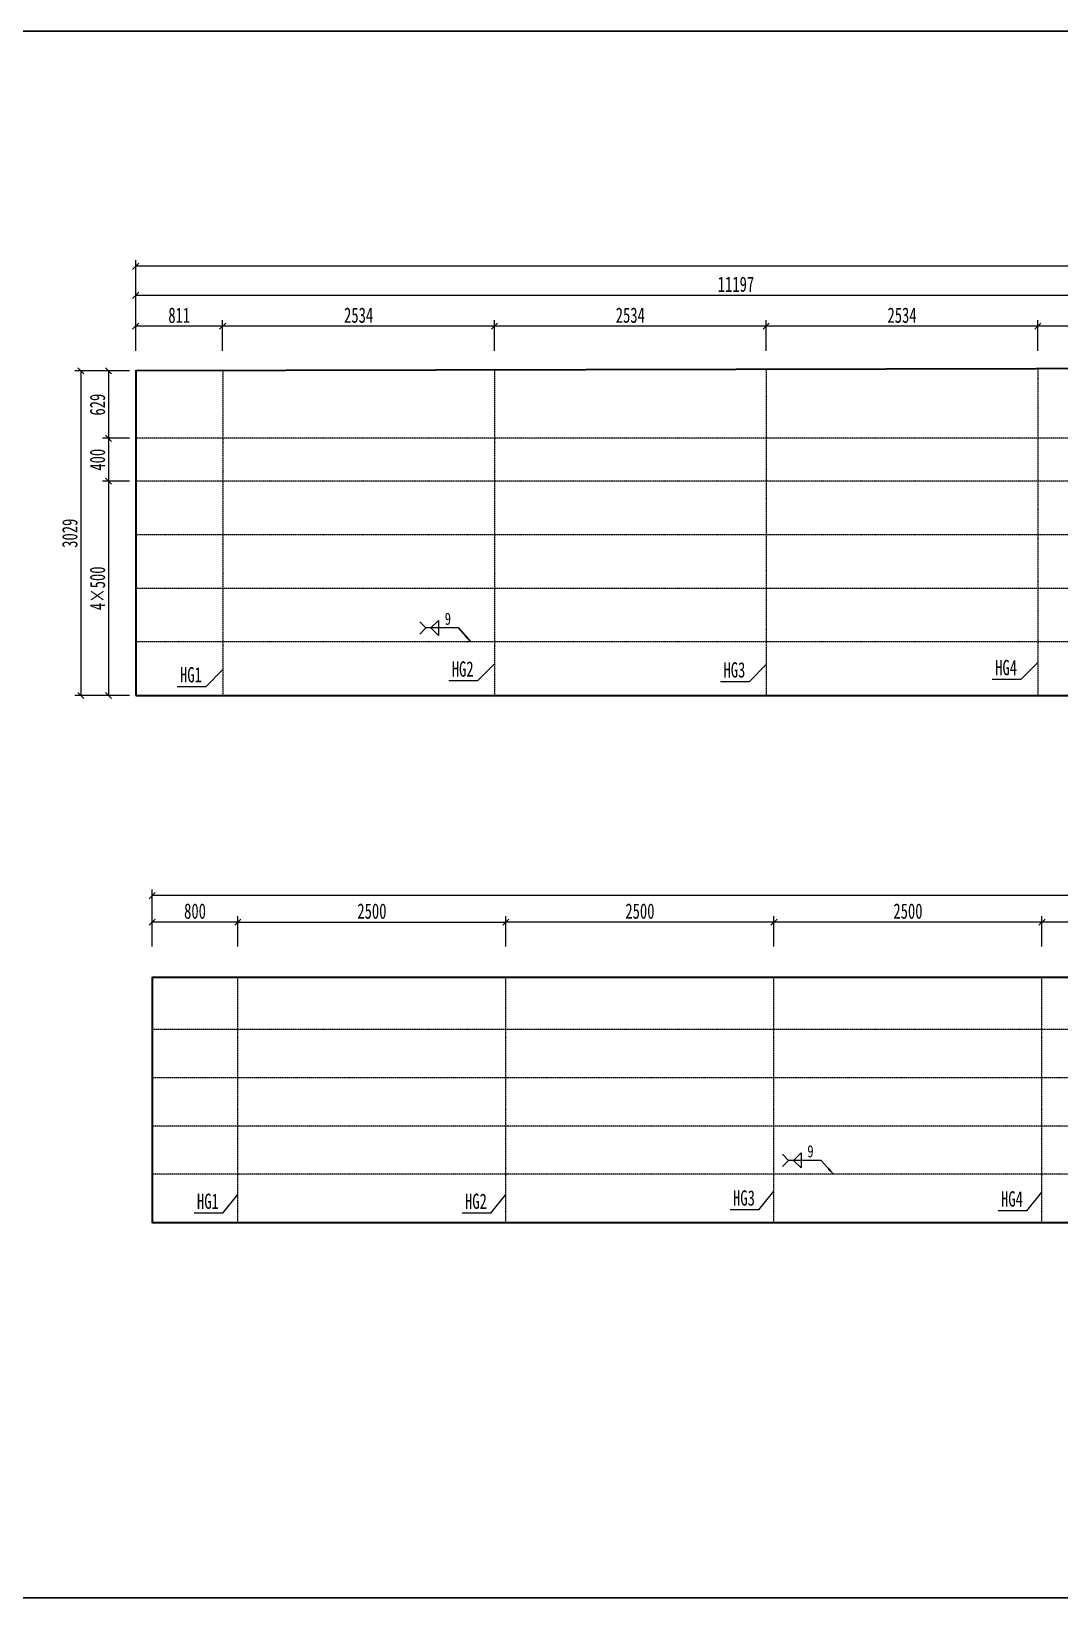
# Model space of a CAD drawing. Header units: millimetres. Extents: x -89049 to 410567, y -307459 to -100425.
# Drawn here: x 278762 to 288354, y -153251 to -138634 of the extents above; entities that cross this region are included whole.
import ezdxf
from ezdxf.enums import TextEntityAlignment as Align

# ---------------------------------------------------------------- set-up
doc = ezdxf.new("R2010")
doc.units = ezdxf.units.MM
doc.linetypes.add('DASHED', pattern=[0.75, 0.5, -0.25])
doc.layers.get('Defpoints').update_dxf_attribs({"color": 8})
for name, color, linetype, lineweight in [('Dim', 4, 'Continuous', 15), ('文字', 7, 'Continuous', 15), ('桥 构造粗实', 1, 'Continuous', 30), ('细实线', 4, 'Continuous', 15), ('虚线', 7, 'DASHED', 13)]:
    doc.layers.add(name, color=color, linetype=linetype, lineweight=lineweight)
doc.layers.add('Text', color=4, linetype='Continuous')
doc.styles.add('111', font='', dxfattribs={"width": 0.7})
doc.styles.add('BM_Dim', font='', dxfattribs={"width": 0.85})
doc.styles.add('SMEDI', font='', dxfattribs={"width": 0.75})
doc.styles.get("Standard").update_dxf_attribs({"font": ''})
doc.styles.get('111').set_extended_font_data('仿宋_GB2312')
doc.styles.get('BM_Dim').set_extended_font_data('仿宋_GB2312')
doc.styles.get('SMEDI').set_extended_font_data('仿宋_GB2312')
doc.styles.get('Standard').set_extended_font_data('仿宋_GB2312')
doc.dimstyles.new('200', dxfattribs={"dimscale": 0, "dimtxt": 2.5, "dimasz": 1, "dimexe": 1, "dimexo": 1, "dimgap": 0.6, "dimtad": 1, "dimdec": 0, "dimdsep": 46, "dimtxsty": '111', "dimblk": 'OBLIQUE', "dimcen": 0, "dimclrd": 4, "dimclre": 4, "dimclrt": 4, "dimadec": 1, "dimazin": 2, "dimtfac": 1, "dimtdec": 0, "dimtix": 1, "dimtmove": 2, "dimatfit": 3, "dimfxl": 4, "dimfxlon": 1, "dimtolj": 1, "dimlwd": -1, "dimlwe": -1, "dimarcsym": 0})
doc.dimstyles.new('MSteel_1.0_1.0', dxfattribs={"dimtxt": 3, "dimasz": 1.2, "dimexe": 1, "dimexo": 1, "dimgap": 1, "dimtad": 3, "dimtoh": 1, "dimdec": 0, "dimzin": 0, "dimdsep": 46, "dimtxsty": 'Standard', "dimblk": 'ARCHTICK', "dimcen": 0.09, "dimclrd": 3, "dimclre": 3, "dimadec": 0, "dimazin": 0, "dimtfac": 1, "dimtdec": 4, "dimtofl": 0, "dimtmove": 0, "dimatfit": 3, "dimfxl": 1, "dimtolj": 1, "dimtzin": 0, "dimarcsym": 0})

# ---------------------------------------------------------------- blocks, each defined once
blk = doc.blocks.new('_Oblique')
at = {"color": 0, "linetype": 'ByBlock', "lineweight": -2}
blk.add_line((-0.5, -0.5), (0.5, 0.5), dxfattribs=at)
blk = doc.blocks.new('*D4299')
at = {"layer": 'Defpoints', "color": 0, "transparency": 16777216}
for p in [(288189, -146947), (288189, -147624), (290481, -147566)]:
    blk.add_point(p, dxfattribs=at)
at = {"layer": '细实线', "color": 4, "transparency": 16777216}
for p, q in [((288189, -147176), (288189, -146890)), ((290481, -147176), (290481, -146890)), ((290481, -146947), (288189, -146947))]:
    blk.add_line(p, q, dxfattribs=at)
at = {"layer": '细实线', "color": 4, "transparency": 16777216, "xscale": 57.14285714285715, "yscale": 57.14285714285715, "zscale": 57.14285714285715, "rotation": 180}
blk.add_blockref('_Oblique', (288189, -146947), dxfattribs=at)
at = {"layer": '细实线', "color": 4, "transparency": 16777216, "xscale": 57.14285714285715, "yscale": 57.14285714285715, "zscale": 57.14285714285715}
blk.add_blockref('_Oblique', (290481, -146947), dxfattribs=at)
at = {"layer": '细实线', "color": 4, "transparency": 16777216, "insert": (289335, -146845), "char_height": 142.9, "attachment_point": 5, "style": '111'}
blk.add_mtext('\\A1;2293', dxfattribs=at)
blk = doc.blocks.new('*D4300')
at = {"layer": 'Defpoints', "color": 0, "transparency": 16777216}
for p in [(285689, -146947), (285689, -147565), (288189, -147624)]:
    blk.add_point(p, dxfattribs=at)
at = {"layer": '细实线', "color": 4, "transparency": 16777216}
for p, q in [((285689, -147176), (285689, -146890)), ((288189, -147176), (288189, -146890)), ((288189, -146947), (285689, -146947))]:
    blk.add_line(p, q, dxfattribs=at)
at = {"layer": '细实线', "color": 4, "transparency": 16777216, "xscale": 57.14285714285715, "yscale": 57.14285714285715, "zscale": 57.14285714285715, "rotation": 180}
blk.add_blockref('_Oblique', (285689, -146947), dxfattribs=at)
at = {"layer": '细实线', "color": 4, "transparency": 16777216, "xscale": 57.14285714285715, "yscale": 57.14285714285715, "zscale": 57.14285714285715}
blk.add_blockref('_Oblique', (288189, -146947), dxfattribs=at)
at = {"layer": '细实线', "color": 4, "transparency": 16777216, "insert": (286939, -146845), "char_height": 142.9, "attachment_point": 5, "style": '111'}
blk.add_mtext('\\A1;2500', dxfattribs=at)
blk = doc.blocks.new('*D4301')
at = {"layer": 'Defpoints', "color": 0, "transparency": 16777216}
for p in [(283189, -146947), (285689, -147565), (283189, -147654)]:
    blk.add_point(p, dxfattribs=at)
at = {"layer": '细实线', "color": 4, "transparency": 16777216}
for p, q in [((283189, -147176), (283189, -146890)), ((285689, -147176), (285689, -146890)), ((285689, -146947), (283189, -146947))]:
    blk.add_line(p, q, dxfattribs=at)
at = {"layer": '细实线', "color": 4, "transparency": 16777216, "xscale": 57.14285714285715, "yscale": 57.14285714285715, "zscale": 57.14285714285715, "rotation": 180}
blk.add_blockref('_Oblique', (283189, -146947), dxfattribs=at)
at = {"layer": '细实线', "color": 4, "transparency": 16777216, "xscale": 57.14285714285715, "yscale": 57.14285714285715, "zscale": 57.14285714285715}
blk.add_blockref('_Oblique', (285689, -146947), dxfattribs=at)
at = {"layer": '细实线', "color": 4, "transparency": 16777216, "insert": (284439, -146845), "char_height": 142.9, "attachment_point": 5, "style": '111'}
blk.add_mtext('\\A1;2500', dxfattribs=at)
blk = doc.blocks.new('*D4302')
at = {"layer": 'Defpoints', "color": 0, "transparency": 16777216}
for p in [(279889, -146947), (279889, -147425), (280689, -147587)]:
    blk.add_point(p, dxfattribs=at)
at = {"layer": '细实线', "color": 4, "transparency": 16777216}
for p, q in [((279889, -147176), (279889, -146890)), ((280689, -147176), (280689, -146890)), ((280689, -146947), (279889, -146947))]:
    blk.add_line(p, q, dxfattribs=at)
at = {"layer": '细实线', "color": 4, "transparency": 16777216, "xscale": 57.14285714285715, "yscale": 57.14285714285715, "zscale": 57.14285714285715, "rotation": 180}
blk.add_blockref('_Oblique', (279889, -146947), dxfattribs=at)
at = {"layer": '细实线', "color": 4, "transparency": 16777216, "xscale": 57.14285714285715, "yscale": 57.14285714285715, "zscale": 57.14285714285715}
blk.add_blockref('_Oblique', (280689, -146947), dxfattribs=at)
at = {"layer": '细实线', "color": 4, "transparency": 16777216, "insert": (280289, -146845), "char_height": 142.9, "attachment_point": 5, "style": '111'}
blk.add_mtext('\\A1;800', dxfattribs=at)
blk = doc.blocks.new('*D4303')
at = {"layer": 'Defpoints', "color": 0, "transparency": 16777216}
for p in [(279889, -146700), (298907, -147243), (279889, -147461)]:
    blk.add_point(p, dxfattribs=at)
at = {"layer": '细实线', "color": 4, "transparency": 16777216}
for p, q in [((279889, -146929), (279889, -146643)), ((298907, -146700), (279889, -146700)), ((298907, -146929), (298907, -146643))]:
    blk.add_line(p, q, dxfattribs=at)
at = {"layer": '细实线', "color": 4, "transparency": 16777216, "xscale": 57.14285714285715, "yscale": 57.14285714285715, "zscale": 57.14285714285715, "rotation": 180}
blk.add_blockref('_Oblique', (279889, -146700), dxfattribs=at)
at = {"layer": '细实线', "color": 4, "transparency": 16777216, "xscale": 57.14285714285715, "yscale": 57.14285714285715, "zscale": 57.14285714285715}
blk.add_blockref('_Oblique', (298907, -146700), dxfattribs=at)
at = {"layer": '细实线', "color": 4, "transparency": 16777216, "insert": (289398, -146598), "char_height": 142.9, "attachment_point": 5, "style": '111'}
blk.add_mtext('\\A1;19018', dxfattribs=at)
blk = doc.blocks.new('*D4311')
at = {"layer": 'Defpoints', "color": 0, "transparency": 16777216}
for p in [(279736, -140827), (299069, -141683), (279736, -141803)]:
    blk.add_point(p, dxfattribs=at)
at = {"layer": '细实线', "color": 4, "transparency": 16777216}
for p, q in [((279736, -141056), (279736, -140770)), ((299069, -140827), (279736, -140827)), ((299069, -141056), (299069, -140770))]:
    blk.add_line(p, q, dxfattribs=at)
at = {"layer": '细实线', "color": 4, "transparency": 16777216, "xscale": 57.14285714285715, "yscale": 57.14285714285715, "zscale": 57.14285714285715, "rotation": 180}
blk.add_blockref('_Oblique', (279736, -140827), dxfattribs=at)
at = {"layer": '细实线', "color": 4, "transparency": 16777216, "xscale": 57.14285714285715, "yscale": 57.14285714285715, "zscale": 57.14285714285715}
blk.add_blockref('_Oblique', (299069, -140827), dxfattribs=at)
at = {"layer": '细实线', "color": 4, "transparency": 16777216, "insert": (289402, -140725), "char_height": 142.9, "attachment_point": 5, "style": '111'}
blk.add_mtext('\\A1;19332', dxfattribs=at)
blk = doc.blocks.new('*D4313')
at = {"layer": 'Defpoints', "color": 0, "transparency": 16777216}
for p in [(288151, -141386), (288151, -141840), (290933, -141876)]:
    blk.add_point(p, dxfattribs=at)
at = {"layer": '细实线', "color": 4, "transparency": 16777216}
for p, q in [((288151, -141615), (288151, -141329)), ((290933, -141615), (290933, -141329)), ((290933, -141386), (288151, -141386))]:
    blk.add_line(p, q, dxfattribs=at)
at = {"layer": '细实线', "color": 4, "transparency": 16777216, "xscale": 57.14285714285715, "yscale": 57.14285714285715, "zscale": 57.14285714285715, "rotation": 180}
blk.add_blockref('_Oblique', (288151, -141386), dxfattribs=at)
at = {"layer": '细实线', "color": 4, "transparency": 16777216, "xscale": 57.14285714285715, "yscale": 57.14285714285715, "zscale": 57.14285714285715}
blk.add_blockref('_Oblique', (290933, -141386), dxfattribs=at)
at = {"layer": '细实线', "color": 4, "transparency": 16777216, "insert": (289542, -141284), "char_height": 142.9, "attachment_point": 5, "style": '111'}
blk.add_mtext('\\A1;2782', dxfattribs=at)
blk = doc.blocks.new('*D4314')
at = {"layer": 'Defpoints', "color": 0, "transparency": 16777216}
for p in [(285616, -141386), (285616, -141838), (288151, -141840)]:
    blk.add_point(p, dxfattribs=at)
at = {"layer": '细实线', "color": 4, "transparency": 16777216}
for p, q in [((285616, -141615), (285616, -141329)), ((288151, -141615), (288151, -141329)), ((288151, -141386), (285616, -141386))]:
    blk.add_line(p, q, dxfattribs=at)
at = {"layer": '细实线', "color": 4, "transparency": 16777216, "xscale": 57.14285714285715, "yscale": 57.14285714285715, "zscale": 57.14285714285715, "rotation": 180}
blk.add_blockref('_Oblique', (285616, -141386), dxfattribs=at)
at = {"layer": '细实线', "color": 4, "transparency": 16777216, "xscale": 57.14285714285715, "yscale": 57.14285714285715, "zscale": 57.14285714285715}
blk.add_blockref('_Oblique', (288151, -141386), dxfattribs=at)
at = {"layer": '细实线', "color": 4, "transparency": 16777216, "insert": (286884, -141284), "char_height": 142.9, "attachment_point": 5, "style": '111'}
blk.add_mtext('\\A1;2534', dxfattribs=at)
blk = doc.blocks.new('*D4315')
at = {"layer": 'Defpoints', "color": 0, "transparency": 16777216}
for p in [(283082, -141386), (283082, -141859), (285616, -141838)]:
    blk.add_point(p, dxfattribs=at)
at = {"layer": '细实线', "color": 4, "transparency": 16777216}
for p, q in [((283082, -141615), (283082, -141329)), ((285616, -141615), (285616, -141329)), ((285616, -141386), (283082, -141386))]:
    blk.add_line(p, q, dxfattribs=at)
at = {"layer": '细实线', "color": 4, "transparency": 16777216, "xscale": 57.14285714285715, "yscale": 57.14285714285715, "zscale": 57.14285714285715, "rotation": 180}
blk.add_blockref('_Oblique', (283082, -141386), dxfattribs=at)
at = {"layer": '细实线', "color": 4, "transparency": 16777216, "xscale": 57.14285714285715, "yscale": 57.14285714285715, "zscale": 57.14285714285715}
blk.add_blockref('_Oblique', (285616, -141386), dxfattribs=at)
at = {"layer": '细实线', "color": 4, "transparency": 16777216, "insert": (284349, -141284), "char_height": 142.9, "attachment_point": 5, "style": '111'}
blk.add_mtext('\\A1;2534', dxfattribs=at)
blk = doc.blocks.new('*D4316')
at = {"layer": 'Defpoints', "color": 0, "transparency": 16777216}
for p in [(280547, -141386), (280547, -141910), (283082, -141859)]:
    blk.add_point(p, dxfattribs=at)
at = {"layer": '细实线', "color": 4, "transparency": 16777216}
for p, q in [((280547, -141615), (280547, -141329)), ((283082, -141615), (283082, -141329)), ((283082, -141386), (280547, -141386))]:
    blk.add_line(p, q, dxfattribs=at)
at = {"layer": '细实线', "color": 4, "transparency": 16777216, "xscale": 57.14285714285715, "yscale": 57.14285714285715, "zscale": 57.14285714285715, "rotation": 180}
blk.add_blockref('_Oblique', (280547, -141386), dxfattribs=at)
at = {"layer": '细实线', "color": 4, "transparency": 16777216, "xscale": 57.14285714285715, "yscale": 57.14285714285715, "zscale": 57.14285714285715}
blk.add_blockref('_Oblique', (283082, -141386), dxfattribs=at)
at = {"layer": '细实线', "color": 4, "transparency": 16777216, "insert": (281815, -141284), "char_height": 142.9, "attachment_point": 5, "style": '111'}
blk.add_mtext('\\A1;2534', dxfattribs=at)
blk = doc.blocks.new('*D4320')
at = {"layer": 'Defpoints', "color": 0, "transparency": 16777216}
for p in [(279736, -141803), (279482, -142432), (279736, -142432)]:
    blk.add_point(p, dxfattribs=at)
at = {"layer": '细实线', "color": 4, "transparency": 16777216}
for p, q in [((279679, -141803), (279425, -141803)), ((279482, -141803), (279482, -142432)), ((279679, -142432), (279425, -142432))]:
    blk.add_line(p, q, dxfattribs=at)
at = {"layer": '细实线', "color": 4, "transparency": 16777216, "xscale": 57.14285714285715, "yscale": 57.14285714285715, "zscale": 57.14285714285715}
for p, rotation in [((279482, -141803), 90), ((279482, -142432), 270)]:
    blk.add_blockref('_Oblique', p, dxfattribs=dict(at, rotation=rotation))
at = {"layer": '细实线', "color": 4, "transparency": 16777216, "insert": (279380, -142118), "char_height": 142.9, "attachment_point": 5, "rotation": 90, "style": '111'}
blk.add_mtext('\\A1;629', dxfattribs=at)
blk = doc.blocks.new('*D4321')
at = {"layer": 'Defpoints', "color": 0, "transparency": 16777216}
for p in [(279736, -142432), (279482, -142832), (279736, -142832)]:
    blk.add_point(p, dxfattribs=at)
at = {"layer": '细实线', "color": 4, "transparency": 16777216}
for p, q in [((279679, -142432), (279425, -142432)), ((279482, -142432), (279482, -142832)), ((279679, -142832), (279425, -142832))]:
    blk.add_line(p, q, dxfattribs=at)
at = {"layer": '细实线', "color": 4, "transparency": 16777216, "xscale": 57.14285714285715, "yscale": 57.14285714285715, "zscale": 57.14285714285715}
for p, rotation in [((279482, -142432), 90), ((279482, -142832), 270)]:
    blk.add_blockref('_Oblique', p, dxfattribs=dict(at, rotation=rotation))
at = {"layer": '细实线', "color": 4, "transparency": 16777216, "insert": (279380, -142632), "char_height": 142.9, "attachment_point": 5, "rotation": 90, "style": '111'}
blk.add_mtext('\\A1;400', dxfattribs=at)
blk = doc.blocks.new('*D4322')
at = {"layer": 'Defpoints', "color": 0, "transparency": 16777216}
for p in [(279736, -142832), (279482, -144832), (279736, -144832)]:
    blk.add_point(p, dxfattribs=at)
at = {"layer": '细实线', "color": 4, "transparency": 16777216}
for p, q in [((279679, -142832), (279425, -142832)), ((279482, -142832), (279482, -144832)), ((279679, -144832), (279425, -144832))]:
    blk.add_line(p, q, dxfattribs=at)
at = {"layer": '细实线', "color": 4, "transparency": 16777216, "xscale": 57.14285714285715, "yscale": 57.14285714285715, "zscale": 57.14285714285715}
for p, rotation in [((279482, -142832), 90), ((279482, -144832), 270)]:
    blk.add_blockref('_Oblique', p, dxfattribs=dict(at, rotation=rotation))
at = {"layer": '细实线', "color": 4, "transparency": 16777216, "insert": (279380, -143832), "char_height": 142.86, "attachment_point": 5, "rotation": 90, "style": '111'}
blk.add_mtext('\\A1;\\f仿宋_GB2312|b0|i0|c134|p49;4×500', dxfattribs=at)
blk = doc.blocks.new('*D4323')
at = {"layer": 'Defpoints', "color": 0, "transparency": 16777216}
for p in [(279736, -141803), (279224, -144832), (279736, -144832)]:
    blk.add_point(p, dxfattribs=at)
at = {"layer": '细实线', "color": 4, "transparency": 16777216}
for p, q in [((279452, -141803), (279167, -141803)), ((279224, -141803), (279224, -144832)), ((279452, -144832), (279167, -144832))]:
    blk.add_line(p, q, dxfattribs=at)
at = {"layer": '细实线', "color": 4, "transparency": 16777216, "xscale": 57.14285714285715, "yscale": 57.14285714285715, "zscale": 57.14285714285715}
for p, rotation in [((279224, -141803), 90), ((279224, -144832), 270)]:
    blk.add_blockref('_Oblique', p, dxfattribs=dict(at, rotation=rotation))
at = {"layer": '细实线', "color": 4, "transparency": 16777216, "insert": (279122, -143318), "char_height": 142.9, "attachment_point": 5, "rotation": 90, "style": '111'}
blk.add_mtext('\\A1;3029', dxfattribs=at)
blk = doc.blocks.new('*D4325')
at = {"layer": 'Defpoints', "color": 0, "transparency": 16777216}
for p in [(279736, -141098), (290933, -141776), (279736, -141803)]:
    blk.add_point(p, dxfattribs=at)
at = {"layer": '细实线', "color": 4, "transparency": 16777216}
for p, q in [((279736, -141326), (279736, -141040)), ((290933, -141326), (290933, -141040)), ((290933, -141098), (279736, -141098))]:
    blk.add_line(p, q, dxfattribs=at)
at = {"layer": '细实线', "color": 4, "transparency": 16777216, "xscale": 57.14285714285715, "yscale": 57.14285714285715, "zscale": 57.14285714285715, "rotation": 180}
blk.add_blockref('_Oblique', (279736, -141098), dxfattribs=at)
at = {"layer": '细实线', "color": 4, "transparency": 16777216, "xscale": 57.14285714285715, "yscale": 57.14285714285715, "zscale": 57.14285714285715}
blk.add_blockref('_Oblique', (290933, -141098), dxfattribs=at)
at = {"layer": '细实线', "color": 4, "transparency": 16777216, "insert": (285335, -140995), "char_height": 142.9, "attachment_point": 5, "style": '111'}
blk.add_mtext('\\A1;11197', dxfattribs=at)
blk = doc.blocks.new('_ArchTick')
at = {"color": 0, "linetype": 'ByBlock', "const_width": 0.15}
blk.add_lwpolyline([(-0.5, -0.5), (0.5, 0.5)], dxfattribs=at)
blk = doc.blocks.new('角焊缝2')
at = {"layer": 'Dim'}
blk.add_line((-3138.01, 370.22), (-3132.7, 370.22), dxfattribs=at)
blk.add_lwpolyline([(-3134.75, 371.45), (-3134.75, 368.99), (-3133.52, 370.22)], close=True, dxfattribs=at)
blk.add_lwpolyline([(-3131.7, 369.22), (-3132.7, 370.22), (-3131.7, 371.22)], dxfattribs=at)
blk = doc.blocks.new('*D4339')
at = {"layer": 'Defpoints', "color": 0, "transparency": 16777216}
for p in [(279736, -141386), (279736, -141965), (280547, -141965)]:
    blk.add_point(p, dxfattribs=at)
at = {"layer": '细实线', "color": 4, "transparency": 16777216}
for p, q in [((279736, -141615), (279736, -141329)), ((280547, -141615), (280547, -141329)), ((280547, -141386), (279736, -141386))]:
    blk.add_line(p, q, dxfattribs=at)
at = {"layer": '细实线', "color": 4, "transparency": 16777216, "xscale": 57.14285714285715, "yscale": 57.14285714285715, "zscale": 57.14285714285715, "rotation": 180}
blk.add_blockref('_Oblique', (279736, -141386), dxfattribs=at)
at = {"layer": '细实线', "color": 4, "transparency": 16777216, "xscale": 57.14285714285715, "yscale": 57.14285714285715, "zscale": 57.14285714285715}
blk.add_blockref('_Oblique', (280547, -141386), dxfattribs=at)
at = {"layer": '细实线', "color": 4, "transparency": 16777216, "insert": (280142, -141284), "char_height": 142.9, "attachment_point": 5, "style": '111'}
blk.add_mtext('\\A1;811', dxfattribs=at)
blk = doc.blocks.new('*D4340')
at = {"layer": 'Defpoints', "color": 0, "transparency": 16777216}
for p in [(283189, -146947), (280689, -147587), (283189, -147654)]:
    blk.add_point(p, dxfattribs=at)
at = {"layer": '细实线', "color": 4, "transparency": 16777216}
for p, q in [((280689, -147176), (280689, -146890)), ((283189, -147176), (283189, -146890)), ((280689, -146947), (283189, -146947))]:
    blk.add_line(p, q, dxfattribs=at)
at = {"layer": '细实线', "color": 4, "transparency": 16777216, "xscale": 57.14285714285715, "yscale": 57.14285714285715, "zscale": 57.14285714285715, "rotation": 180}
blk.add_blockref('_Oblique', (280689, -146947), dxfattribs=at)
at = {"layer": '细实线', "color": 4, "transparency": 16777216, "xscale": 57.14285714285715, "yscale": 57.14285714285715, "zscale": 57.14285714285715}
blk.add_blockref('_Oblique', (283189, -146947), dxfattribs=at)
at = {"layer": '细实线', "color": 4, "transparency": 16777216, "insert": (281939, -146845), "char_height": 142.9, "attachment_point": 5, "style": '111'}
blk.add_mtext('\\A1;2500', dxfattribs=at)

msp = doc.modelspace()

# ---------------------------------------------------------------- linework, layer by layer
at = {"layer": 'Defpoints'}
msp.add_lwpolyline([(278566.6, -138634.1), (300566.6, -138634.1), (300566.6, -153251.3), (278566.6, -153251.3)], close=True, dxfattribs=at)
at = {"layer": '桥 构造粗实'}
msp.add_lwpolyline([(279736.3, -144832.2), (299068.6, -144832.2), (299068.6, -141776.2), (290933.1, -141776.2), (279736.3, -141803.4), (279736.3, -144832.2)], dxfattribs=at)
msp.add_lwpolyline([(298682.6, -147465.3), (279888.6, -147465.3), (279888.6, -149750.3), (298906.6, -149750.3), (298906.6, -149350.3), (298556.6, -149350.3, -0.4142136), (298496.6, -149290.3), (298496.6, -148540.3, -0.4142136), (298706.6, -148330.3), (298906.6, -148330.3), (298906.6, -147714.3), (298682.6, -147714.3)], format="xyb", close=True, dxfattribs=at)
at = {"layer": '细实线'}
for p, q in [((282924.2, -144696.6), (283081.8, -144536.1)), ((285458.7, -144704.9), (285616.3, -144544.3)), ((287993.1, -144683.5), (288150.8, -144523)), ((280389.7, -144750.5), (280547.3, -144589.9)), ((282924.2, -144696.6), (282656.5, -144696.6)), ((285458.7, -144704.9), (285191, -144704.9)), ((287993.1, -144683.5), (287725.5, -144683.5)), ((280389.7, -144750.5), (280122, -144750.5)), ((280547.8, -149663.8), (280688.6, -149487.8)), ((283047.8, -149663.8), (283188.6, -149487.8)), ((285547.8, -149633.1), (285688.6, -149457.1)), ((288047.8, -149641.8), (288188.6, -149465.7)), ((280547.8, -149663.8), (280280.1, -149663.8)), ((283047.8, -149663.8), (282780.1, -149663.8)), ((285547.8, -149633.1), (285280.1, -149633.1)), ((288047.8, -149641.8), (287780.1, -149641.8))]:
    msp.add_line(p, q, dxfattribs=at)
at = {"layer": '虚线', "ltscale": 5}
for p, q in [((288150.8, -141783), (288150.8, -144832.2)), ((280547.3, -141799), (280547.3, -144832.2)), ((283081.8, -141799), (283081.8, -144832.2)), ((285616.3, -141789.1), (285616.3, -144832.2)), ((298806.6, -142432.2), (279736.3, -142432.2)), ((298806.6, -142832.2), (279736.3, -142832.2)), ((298806.6, -143332.2), (279736.3, -143332.2)), ((298806.6, -143832.2), (279736.3, -143832.2)), ((298806.6, -144332.2), (279736.3, -144332.2)), ((280688.6, -149750.3), (280688.6, -147465.3)), ((283188.6, -149750.3), (283188.6, -147465.3)), ((285688.6, -149750.3), (285688.6, -147465.3)), ((288188.6, -149750.3), (288188.6, -147465.3)), ((298806.6, -147950.3), (279888.6, -147950.3)), ((298396.6, -148400.3), (279888.6, -148400.3)), ((298396.6, -148850.3), (279888.6, -148850.3)), ((298396.6, -149300.3), (279888.6, -149300.3))]:
    msp.add_line(p, q, dxfattribs=at)

# ---------------------------------------------------------------- block references
at = {"layer": '细实线', "color": 8, "xscale": -57.1428571428572, "yscale": 57.1428571428572, "zscale": 57.1428571428572}
for p in [(103431.2, -165357.4), (106813.3, -170326.3)]:
    msp.add_blockref('角焊缝2', p, dxfattribs=at)

# ---------------------------------------------------------------- texts
at = {"layer": 'Text', "style": 'SMEDI', "width": 0.75}
for p in [(282618.5, -144116.3), (286000.7, -149085.1)]:
    msp.add_text('9', height=114.3, dxfattribs=at).set_placement(p, align=Align.MIDDLE_LEFT)
at = {"layer": '文字', "style": 'BM_Dim', "width": 0.7}
for s, p in [('HG2', (282785.8, -144698.9)), ('HG3', (285320.2, -144707.2)), ('HG4', (287854.7, -144685.8)), ('HG1', (280251.3, -144752.8)), ('HG1', (280409.3, -149666.1)), ('HG2', (282909.3, -149666.1)), ('HG3', (285409.3, -149635.4)), ('HG4', (287909.3, -149644.1))]:
    msp.add_text(s, height=142.86, dxfattribs=at).set_placement(p, align=Align.BOTTOM_CENTER)

# ---------------------------------------------------------------- dimensions: what is measured, and where the dimension line sits
at = {"layer": '细实线'}
for base, p1, p2, angle, picture, middle in [((279736.3, -140826.9), (299068.6, -141682.5), (279736.3, -141803.4), 180, '*D4311', (289402.5, -140724.7)), ((279736.3, -141097.6), (290933.1, -141776.2), (279736.3, -141803.4), 180, '*D4325', (285334.7, -140995.3)), ((279736.3, -141386.5), (280547.3, -141964.5), (279736.3, -141964.5), 180, '*D4339', (280141.8, -141284.2)), ((280547.3241, -141386.4762), (283081.8005, -141858.6374), (280547.3241, -141910.1715), 180, '*D4316', (281814.5623, -141284.2368)), ((283081.8005, -141386.4762), (285616.2768, -141838.1253), (283081.8005, -141858.6374), 180, '*D4315', (284349.0387, -141284.2368)), ((285616.2768, -141386.4762), (288150.7532, -141840.4142), (285616.2768, -141838.1253), 180, '*D4314', (286883.515, -141284.2368)), ((288150.8, -141386.5), (290933.1, -141875.7), (288150.8, -141840.4), 180, '*D4313', (289541.9, -141284.2)), ((279223.8, -144832.2), (279736.3, -141803.4), (279736.3, -144832.2), 90, '*D4323', (279121.5, -143317.8)), ((279482.2, -142432.2), (279736.4, -141803.4), (279736.3, -142432.2), 90, '*D4320', (279379.9, -142117.8)), ((279482.2, -142832.2), (279736.3, -142432.2), (279736.3, -142832.2), 90, '*D4321', (279379.9, -142632.2)), ((279888.6, -146700.3), (298906.6, -147243.2), (279888.6, -147460.7), 180, '*D4303', (289397.6, -146598)), ((279888.6, -146947.2), (280688.6, -147587), (279888.6, -147424.9), 180, '*D4302', (280288.6, -146845)), ((283188.6, -146947.2), (280688.6, -147587), (283188.6, -147654.3), 0, '*D4340', (281938.6, -146845)), ((283188.6, -146947.2), (285688.6, -147564.6), (283188.6, -147654.3), 180, '*D4301', (284438.6, -146845)), ((285688.6, -146947.2), (288188.6, -147624.4), (285688.6, -147564.6), 180, '*D4300', (286938.6, -146845)), ((288188.6, -146947.2), (290481.2, -147566.5), (288188.6, -147624.4), 180, '*D4299', (289334.9, -146845))]:
    dim = msp.add_linear_dim(base=base, p1=p1, p2=p2, angle=angle, dimstyle='200', override={"dimscale": 57.142857, "dimblk": 'Oblique'}, dxfattribs=at)
    dim.commit()
    dim.dimension.update_dxf_attribs({"geometry": picture, "text_midpoint": middle})
dim = msp.add_linear_dim(base=(279482.2, -144832.2), p1=(279736.3, -142832.2), p2=(279736.3, -144832.2), angle=90, text='\\f仿宋_GB2312|b0|i0|c134|p49;4×500', dimstyle='200', override={"dimscale": 57.142857, "dimtxsty": '111', "dimblk": 'Oblique'}, dxfattribs=at)
dim.commit()
dim.dimension.update_dxf_attribs({"geometry": '*D4322', "text_midpoint": (279379.9, -143832.2)})

# ---------------------------------------------------------------- leaders
at = {"layer": 'Dim'}
for points in [[(282861.9, -144331.4), (282746, -144201.8)], [(286244, -149300.3), (286128.1, -149170.6)]]:
    msp.add_leader(points, dimstyle='MSteel_1.0_1.0', override={"dimscale": 57.142857, "dimclrd": 256}, dxfattribs=at)

doc.saveas('drawing.dxf')
